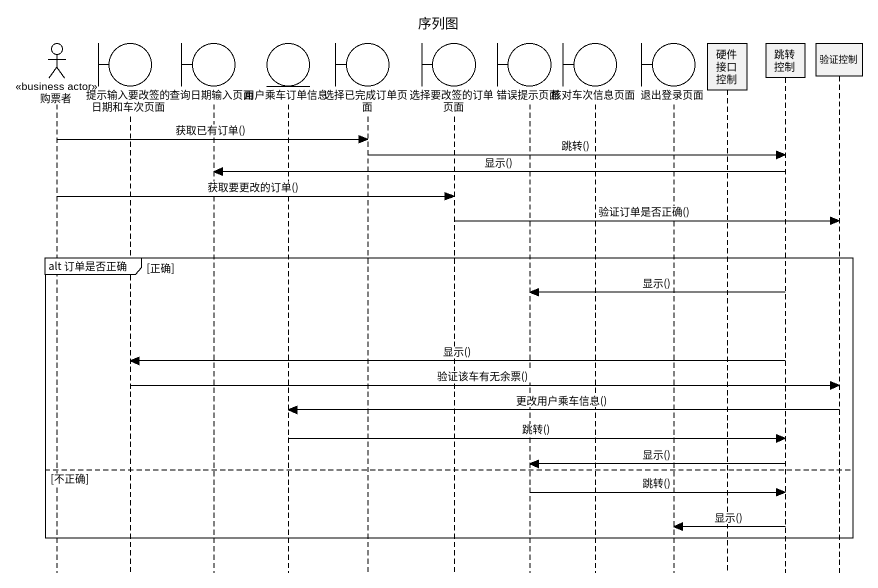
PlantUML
@startuml
title 序列图
hide footbox
actor 购票者 <<business actor>>
boundary 提示输入要改签的日期和车次页面
boundary 查询日期输入页面
entity 用户乘车订单信息
boundary 选择已完成订单页面
boundary 选择要改签的订单页面
boundary 错误提示页面
boundary 核对车次信息页面
boundary 退出登录页面
participant 硬件接口控制
participant 跳转控制
participant 验证控制

购票者 -> 选择已完成订单页面 : 获取已有订单()
选择已完成订单页面 -> 跳转控制 : 跳转()
跳转控制 -> 查询日期输入页面 : 显示()
购票者 -> 选择要改签的订单页面 : 获取要更改的订单()
选择要改签的订单页面 -> 验证控制 : 验证订单是否正确()
group alt 订单是否正确 [正确]
  跳转控制 -> 错误提示页面 : 显示()
  跳转控制 -> 提示输入要改签的日期和车次页面 : 显示()
  提示输入要改签的日期和车次页面 -> 验证控制 : 验证该车有无余票()
  验证控制 -> 用户乘车订单信息 : 更改用户乘车信息()
  用户乘车订单信息 -> 跳转控制 : 跳转()
  跳转控制 -> 错误提示页面 : 显示()
else 不正确
  错误提示页面 -> 跳转控制 : 跳转()
  跳转控制 -> 退出登录页面 : 显示()
end
@enduml
